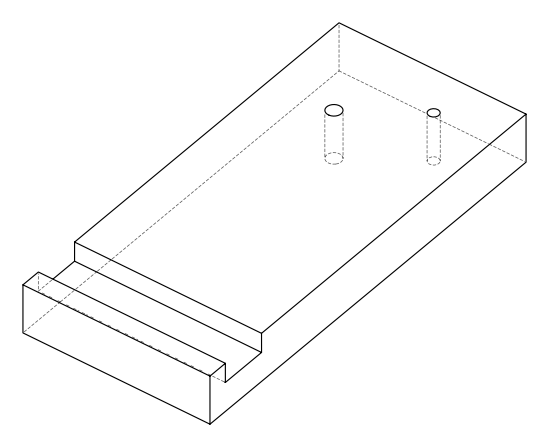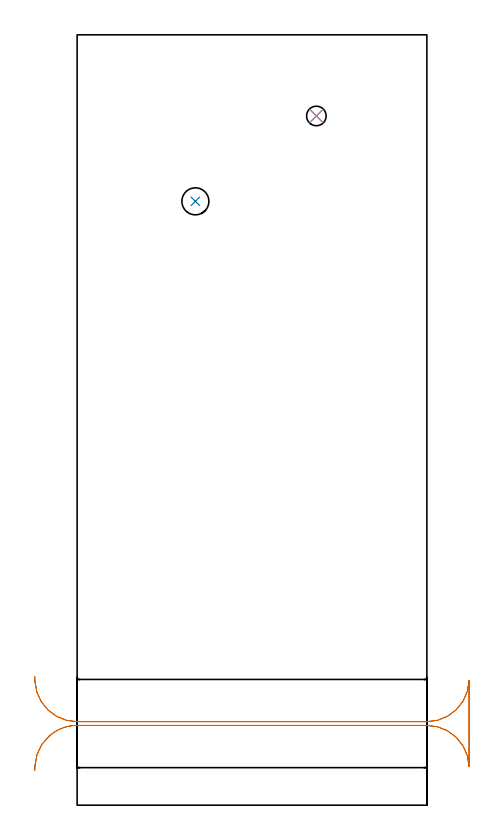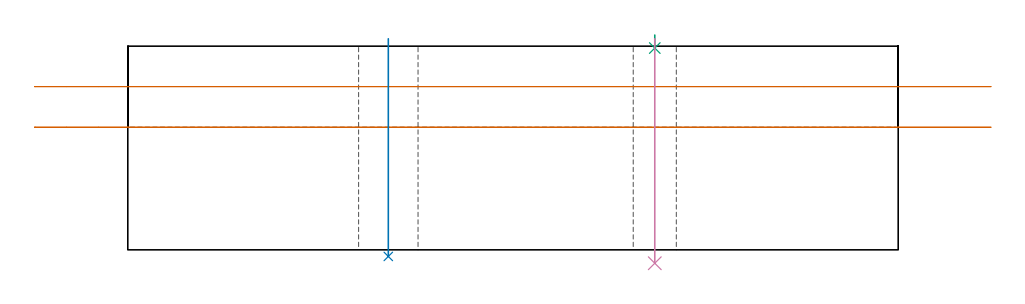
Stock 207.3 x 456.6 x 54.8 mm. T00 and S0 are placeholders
(PLAN: 4 operations, 3 tool changes, 3.5 min)
(1 MILL_RECTANGULAR_SLOT | SLOT_RECTANGULAR | UGT0201_020 | Follow Part, ap 12.5, ae 75% | 2.99 min | 236062 mm3)
(2 INDEXABLE_INSERT_DRILL_THROUGH_HOLE_FROM_SOLID | STEP1HOLE | NXT0302_003 | 0.24 min | 10944 mm3)
(3 SPOT_DRILL | STEP1HOLE_1 | NXT0321_9005460120000 | 0.03 min | 65 mm3)
(4 DRILL_THROUGH_HOLE_INTO_CENTER | STEP1HOLE_1 | NXT0301_087 | 0.24 min | 5641 mm3)
(TOOL UGT0201_020 | End mill 50 mm | D50 FL50 Z4)
(TOOL NXT0302_003 | Index. Insert Drill 16mm [880-D1600L20-05] | D16 PA176 FL80 Z2)
(TOOL NXT0321_9005460120000 | NC Spot Drill, 142deg, 12mm, Carbide, Uncoated | D12 PA142 FL30 Z2)
(TOOL NXT0301_087 | Carbide Drill 11.6mm [860.1-1160-058A1-MM 2214] | D11.6 PA140 FL72 Z2)
(OP 1 MILL_RECTANGULAR_SLOT)
G17 G21 G94 G90
T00 M6
G54
G17 G0 G90 X-25.117 Y20.528 S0 M3
G43 Z64.8 H0
Z43.9
G94 G1 X-24.97 Y23.524 F250.
G2 X-16.518 Y41.065 R25. F500.
X-7.907 Y46.017 R25. F406.
X0. Y47.3 R25. F314.
G1 X181.955
X207.3 F500.
G2 X232.29 Y23.007 R25.
G1 Y73.793
G2 X207.3 Y49.5 R25.
G1 X0.
G2 X-24.97 Y73.276 R25.
G1 X-25.117 Y76.272 F250.
G0 Y20.528 Z33.
G1 X-24.97 Y23.524
G2 X-16.518 Y41.065 R25. F500.
X-7.907 Y46.017 R25. F419.
X0. Y47.3 R25. F318.
G1 X181.955
X207.3 F500.
G2 X232.29 Y23.007 R25.
G1 Y73.793
G2 X207.3 Y49.5 R25.
G1 X0.
G2 X-24.97 Y73.276 R25.
G1 X-25.117 Y76.272 F250.
G0 Z64.8
M5
M2
(OP 2 INDEXABLE_INSERT_DRILL_THROUGH_HOLE_FROM_SOLID)
G17 G21 G94 G90
T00 M6
G54
G17 G0 G90 X70.1 Y357.9 S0 M3
G43 Z64.8 H1
G94 G81 G98 Z-1.779 F250. R56.8
G80
M5
M2
(OP 3 SPOT_DRILL)
G17 G21 G94 G90
T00 M6
G54
G17 G0 G90 X141.8 Y408.5 S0 M3
G43 Z64.8 H0
G94 G81 G98 Z54.292 F250. R57.8
G80
M5
M2
(OP 4 DRILL_THROUGH_HOLE_INTO_CENTER)
G17 G21 G94 G90
T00 M6
G54
G17 G0 G90 X141.8 Y408.5 S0 M3
G43 Z64.8 H1
G94 G73 G98 Z-3.611 F250. Q9.735 R56.8
G80
M5
M2
